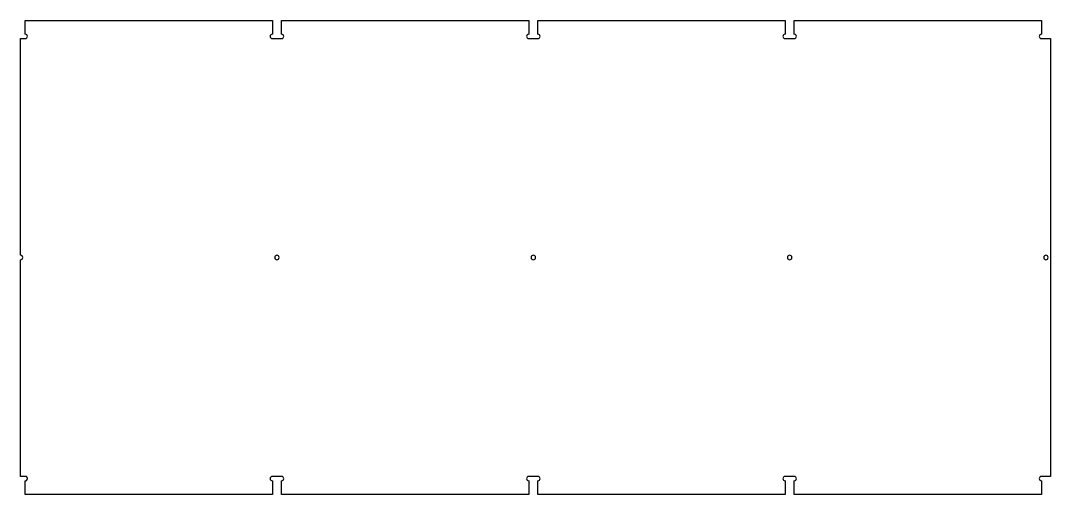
# Model space of a CAD drawing. Extents: x 2.7 to 91.1, y 3.6 to 44.3.
import ezdxf

# ---------------------------------------------------------------- set-up
doc = ezdxf.new("R2010")
doc.units = 0
doc.layers.add('RECESS_FOR_SCREWS', color=5, linetype='CONTINUOUS')
doc.layers.add('THROUGH_CUT', color=18, linetype='CONTINUOUS')

msp = doc.modelspace()

# ---------------------------------------------------------------- linework, layer by layer
at = {"layer": 'RECESS_FOR_SCREWS'}
for points in [[(24.7, 24.112, 0.414214), (24.512, 23.925, 0.414214), (24.7, 23.737, 0.414214), (24.887, 23.925, 0.414214)], [(46.7, 24.112, 0.414214), (46.513, 23.925, 0.414214), (46.7, 23.737, 0.414214), (46.888, 23.925, 0.414214)], [(68.7, 24.112, 0.414214), (68.513, 23.925, 0.414214), (68.7, 23.737, 0.414214), (68.888, 23.925, 0.414214)], [(90.69, 24.112, 0.414214), (90.502, 23.925, 0.414214), (90.69, 23.737, 0.414214), (90.877, 23.925, 0.414214)]]:
    msp.add_lwpolyline(points, format="xyb", close=True, dxfattribs=at)
at = {"layer": 'THROUGH_CUT'}
msp.add_lwpolyline([(3.095, 3.58), (3.095, 4.75), (3.107, 4.75), (3.118, 4.751), (3.129, 4.753), (3.139, 4.754), (3.149, 4.757), (3.159, 4.76), (3.168, 4.763), (3.177, 4.767), (3.186, 4.771), (3.194, 4.775), (3.202, 4.78), (3.21, 4.785), (3.217, 4.791), (3.224, 4.797), (3.23, 4.803), (3.236, 4.81), (3.242, 4.816), (3.247, 4.823), (3.252, 4.831), (3.257, 4.838), (3.261, 4.846), (3.265, 4.854), (3.269, 4.862), (3.272, 4.87), (3.275, 4.879), (3.277, 4.887), (3.279, 4.896), (3.281, 4.904), (3.282, 4.913), (3.283, 4.922), (3.284, 4.931), (3.284, 4.94), (3.284, 4.949), (3.283, 4.957), (3.282, 4.966), (3.281, 4.975), (3.279, 4.984), (3.277, 4.992), (3.275, 5.001), (3.272, 5.009), (3.269, 5.018), (3.265, 5.026), (3.262, 5.034), (3.257, 5.041), (3.253, 5.049), (3.248, 5.056), (3.242, 5.063), (3.237, 5.07), (3.231, 5.077), (3.224, 5.083), (3.217, 5.089), (3.21, 5.094), (3.203, 5.1), (3.195, 5.105), (3.186, 5.109), (3.178, 5.113), (3.169, 5.117), (3.159, 5.12), (3.15, 5.123), (3.139, 5.125), (3.129, 5.127), (3.118, 5.129), (3.107, 5.13), (3.095, 5.13), (2.7, 5.13), (2.7, 23.737, 0.414214), (2.887, 23.925, 0.414214), (2.7, 24.112), (2.7, 42.72), (3.095, 42.72, 1), (3.095, 43.1), (3.095, 44.27), (24.305, 44.27), (24.305, 43.1, 1), (24.305, 42.72), (25.095, 42.72, 1), (25.095, 43.1), (25.095, 44.27), (46.305, 44.27), (46.305, 43.1, 1), (46.305, 42.72), (47.095, 42.72, 1), (47.095, 43.1), (47.095, 44.27), (68.305, 44.27), (68.305, 43.1, 1), (68.305, 42.72), (69.095, 42.72, 1), (69.095, 43.1), (69.095, 44.27), (90.305, 44.27), (90.305, 43.1, 1), (90.305, 42.72), (91.075, 42.72), (91.075, 5.13), (90.305, 5.13, 1), (90.305, 4.75), (90.305, 3.58), (69.095, 3.58), (69.095, 4.75, 1), (69.095, 5.13), (68.305, 5.13, 1), (68.305, 4.75), (68.305, 3.58), (47.095, 3.58), (47.095, 4.75, 1), (47.095, 5.13), (46.305, 5.13, 1), (46.305, 4.75), (46.305, 3.58), (25.095, 3.58), (25.095, 4.75, 1), (25.095, 5.13), (24.305, 5.13, 1), (24.305, 4.75), (24.305, 3.58)], format="xyb", close=True, dxfattribs=at)

doc.saveas('drawing.dxf')
